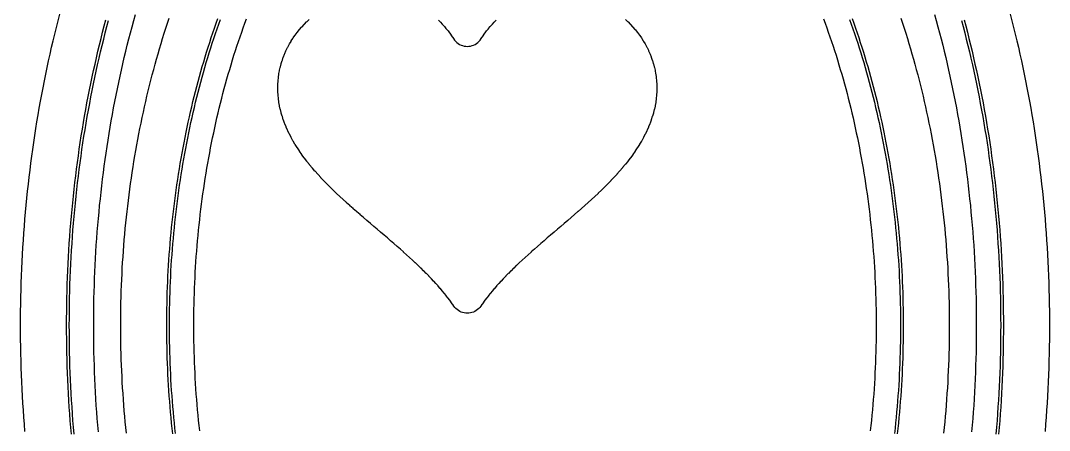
# Model space of a CAD drawing. Header units: metres. Extents: x 10 to 1210, y 10 to 2778.
# Drawn here: x 830 to 1210, y 2107.2 to 2258.5 of the extents above; entities that cross this region are included whole.
import ezdxf

# ---------------------------------------------------------------- set-up
doc = ezdxf.new("R2010")
doc.units = ezdxf.units.M
for name, color, linetype in [('ACIKLIK', 5, 'Continuous'), ('CAM_SABLON', 4, 'Continuous'), ('DIS_KENAR_V91_Z3', 1, 'Continuous'), ('LAMBA_T4_Z4', 3, 'Continuous')]:
    doc.layers.add(name, color=color, linetype=linetype)

msp = doc.modelspace()

# ---------------------------------------------------------------- linework, layer by layer
at = {"layer": 'ACIKLIK'}
for points in [[(858.74, 2106.64), (858.53, 2109.09), (858.34, 2111.53), (858.15, 2113.98), (857.98, 2116.43), (857.82, 2118.89), (857.68, 2121.35), (857.55, 2123.81), (857.44, 2126.27), (857.33, 2128.73), (857.25, 2131.19), (857.17, 2133.66), (857.11, 2136.13), (857.06, 2138.59), (857.03, 2141.06), (857.01, 2143.53), (857, 2146), (857.01, 2148.47), (857.03, 2150.94), (857.06, 2153.41), (857.11, 2155.87), (857.17, 2158.34), (857.25, 2160.81), (857.33, 2163.27), (857.44, 2165.73), (857.55, 2168.19), (857.68, 2170.65), (857.82, 2173.11), (857.98, 2175.57), (858.15, 2178.02), (858.34, 2180.47), (858.53, 2182.91), (858.74, 2185.36), (858.97, 2187.8), (859.2, 2190.24), (859.46, 2192.67), (859.72, 2195.1), (860, 2197.52), (860.29, 2199.94), (860.59, 2202.36), (860.91, 2204.77), (861.24, 2207.18), (861.59, 2209.58), (861.94, 2211.97), (862.31, 2214.37), (862.7, 2216.75), (863.09, 2219.13), (863.5, 2221.5), (863.93, 2223.87), (864.36, 2226.23), (864.81, 2228.58), (865.27, 2230.92), (865.75, 2233.26), (866.23, 2235.59), (866.73, 2237.92), (867.24, 2240.23), (867.77, 2242.54), (868.31, 2244.84), (868.86, 2247.13), (869.42, 2249.41), (869.99, 2251.69), (870.58, 2253.95), (871.18, 2256.21), (871.79, 2258.46), (872.41, 2260.69)], [(896.16, 2107.05), (895.95, 2108.97), (895.75, 2110.9), (895.56, 2112.84), (895.38, 2114.77), (895.22, 2116.71), (895.06, 2118.65), (894.91, 2120.6), (894.78, 2122.54), (894.65, 2124.49), (894.54, 2126.44), (894.44, 2128.39), (894.35, 2130.34), (894.27, 2132.3), (894.2, 2134.25), (894.14, 2136.21), (894.09, 2138.17), (894.05, 2140.12), (894.02, 2142.08), (894.01, 2144.04), (894, 2146), (894.01, 2147.96), (894.02, 2149.92), (894.05, 2151.88), (894.09, 2153.83), (894.14, 2155.79), (894.2, 2157.75), (894.27, 2159.7), (894.35, 2161.66), (894.44, 2163.61), (894.54, 2165.56), (894.65, 2167.51), (894.78, 2169.46), (894.91, 2171.4), (895.06, 2173.35), (895.22, 2175.29), (895.38, 2177.23), (895.56, 2179.16), (895.75, 2181.1), (895.95, 2183.03), (896.16, 2184.95), (896.38, 2186.88), (896.61, 2188.8), (896.85, 2190.71), (897.1, 2192.62), (897.36, 2194.53), (897.64, 2196.44), (897.92, 2198.34), (898.21, 2200.23), (898.52, 2202.12), (898.83, 2204.01), (899.16, 2205.89), (899.49, 2207.76), (899.84, 2209.63), (900.19, 2211.5), (900.56, 2213.36), (900.93, 2215.21), (901.32, 2217.06), (901.72, 2218.9), (902.12, 2220.73), (902.54, 2222.56), (902.96, 2224.38), (903.4, 2226.2), (903.84, 2228), (904.3, 2229.8), (904.76, 2231.6), (905.24, 2233.38), (905.72, 2235.16), (906.21, 2236.93), (906.72, 2238.69), (907.23, 2240.45), (907.75, 2242.19), (908.28, 2243.93), (908.82, 2245.66), (909.37, 2247.38), (909.93, 2249.09), (910.5, 2250.8), (911.07, 2252.49), (911.66, 2254.18), (912.25, 2255.85), (912.86, 2257.52), (913.47, 2259.17)], [(1126.53, 2259.17), (1127.14, 2257.52), (1127.75, 2255.85), (1128.34, 2254.18), (1128.93, 2252.49), (1129.5, 2250.8), (1130.07, 2249.09), (1130.63, 2247.38), (1131.18, 2245.66), (1131.72, 2243.93), (1132.25, 2242.19), (1132.77, 2240.45), (1133.28, 2238.69), (1133.79, 2236.93), (1134.28, 2235.16), (1134.76, 2233.38), (1135.24, 2231.6), (1135.7, 2229.8), (1136.16, 2228), (1136.6, 2226.2), (1137.04, 2224.38), (1137.46, 2222.56), (1137.88, 2220.73), (1138.28, 2218.9), (1138.68, 2217.06), (1139.07, 2215.21), (1139.44, 2213.36), (1139.81, 2211.5), (1140.16, 2209.63), (1140.51, 2207.76), (1140.84, 2205.89), (1141.17, 2204.01), (1141.48, 2202.12), (1141.79, 2200.23), (1142.08, 2198.34), (1142.36, 2196.44), (1142.64, 2194.53), (1142.9, 2192.62), (1143.15, 2190.71), (1143.39, 2188.8), (1143.62, 2186.88), (1143.84, 2184.95), (1144.05, 2183.03), (1144.25, 2181.1), (1144.44, 2179.16), (1144.62, 2177.23), (1144.78, 2175.29), (1144.94, 2173.35), (1145.09, 2171.4), (1145.22, 2169.46), (1145.35, 2167.51), (1145.46, 2165.56), (1145.56, 2163.61), (1145.65, 2161.66), (1145.73, 2159.7), (1145.8, 2157.75), (1145.86, 2155.79), (1145.91, 2153.83), (1145.95, 2151.88), (1145.98, 2149.92), (1145.99, 2147.96), (1146, 2146), (1146, 2146), (1145.99, 2144.04), (1145.98, 2142.08), (1145.95, 2140.12), (1145.91, 2138.17), (1145.86, 2136.21), (1145.8, 2134.25), (1145.73, 2132.3), (1145.65, 2130.34), (1145.56, 2128.39), (1145.46, 2126.44), (1145.35, 2124.49), (1145.22, 2122.54), (1145.09, 2120.6), (1144.94, 2118.65), (1144.78, 2116.71), (1144.62, 2114.77), (1144.44, 2112.84), (1144.25, 2110.9), (1144.05, 2108.97), (1143.84, 2107.05)], [(1167.59, 2260.69), (1168.21, 2258.46), (1168.82, 2256.21), (1169.42, 2253.95), (1170.01, 2251.69), (1170.58, 2249.41), (1171.14, 2247.13), (1171.69, 2244.84), (1172.23, 2242.54), (1172.76, 2240.23), (1173.27, 2237.92), (1173.77, 2235.59), (1174.25, 2233.26), (1174.73, 2230.92), (1175.19, 2228.58), (1175.64, 2226.23), (1176.07, 2223.87), (1176.5, 2221.5), (1176.91, 2219.13), (1177.3, 2216.75), (1177.69, 2214.37), (1178.06, 2211.97), (1178.41, 2209.58), (1178.76, 2207.18), (1179.09, 2204.77), (1179.41, 2202.36), (1179.71, 2199.94), (1180, 2197.52), (1180.28, 2195.1), (1180.54, 2192.67), (1180.8, 2190.24), (1181.03, 2187.8), (1181.26, 2185.36), (1181.47, 2182.91), (1181.66, 2180.47), (1181.85, 2178.02), (1182.02, 2175.57), (1182.18, 2173.11), (1182.32, 2170.65), (1182.45, 2168.19), (1182.56, 2165.73), (1182.67, 2163.27), (1182.75, 2160.81), (1182.83, 2158.34), (1182.89, 2155.87), (1182.94, 2153.41), (1182.97, 2150.94), (1182.99, 2148.47), (1183, 2146), (1183, 2146), (1182.99, 2143.53), (1182.97, 2141.06), (1182.94, 2138.59), (1182.89, 2136.13), (1182.83, 2133.66), (1182.75, 2131.19), (1182.67, 2128.73), (1182.56, 2126.27), (1182.45, 2123.81), (1182.32, 2121.35), (1182.18, 2118.89), (1182.02, 2116.43), (1181.85, 2113.98), (1181.66, 2111.53), (1181.47, 2109.09), (1181.26, 2106.64)]]:
    msp.add_lwpolyline(points, dxfattribs=at)
at = {"layer": 'CAM_SABLON'}
for points in [[(849.78, 2105.84), (849.56, 2108.34), (849.36, 2110.83), (849.17, 2113.33), (849, 2115.84), (848.84, 2118.34), (848.7, 2120.85), (848.56, 2123.36), (848.45, 2125.87), (848.34, 2128.38), (848.25, 2130.9), (848.17, 2133.41), (848.11, 2135.93), (848.06, 2138.45), (848.03, 2140.96), (848.01, 2143.48), (848, 2146), (848.01, 2148.52), (848.03, 2151.04), (848.06, 2153.55), (848.11, 2156.07), (848.17, 2158.59), (848.25, 2161.1), (848.34, 2163.62), (848.45, 2166.13), (848.56, 2168.64), (848.7, 2171.15), (848.84, 2173.66), (849, 2176.16), (849.17, 2178.67), (849.36, 2181.17), (849.56, 2183.66), (849.78, 2186.16), (850.01, 2188.65), (850.25, 2191.13), (850.51, 2193.62), (850.78, 2196.1), (851.06, 2198.57), (851.36, 2201.04), (851.67, 2203.51), (851.99, 2205.97), (852.33, 2208.43), (852.68, 2210.88), (853.05, 2213.33), (853.42, 2215.77), (853.82, 2218.2), (854.22, 2220.63), (854.64, 2223.06), (855.07, 2225.47), (855.52, 2227.89), (855.97, 2230.29), (856.45, 2232.69), (856.93, 2235.08), (857.43, 2237.46), (857.94, 2239.84), (858.46, 2242.2), (859, 2244.56), (859.55, 2246.91), (860.11, 2249.26), (860.69, 2251.59), (861.27, 2253.92), (861.87, 2256.24), (862.49, 2258.55)], [(887.21, 2106.05), (887, 2108.03), (886.79, 2110.01), (886.6, 2111.99), (886.42, 2113.97), (886.25, 2115.96), (886.09, 2117.95), (885.94, 2119.95), (885.8, 2121.94), (885.67, 2123.94), (885.55, 2125.94), (885.45, 2127.94), (885.36, 2129.94), (885.27, 2131.95), (885.2, 2133.95), (885.14, 2135.96), (885.09, 2137.97), (885.05, 2139.97), (885.02, 2141.98), (885.01, 2143.99), (885, 2146), (885.01, 2148.01), (885.02, 2150.02), (885.05, 2152.03), (885.09, 2154.03), (885.14, 2156.04), (885.2, 2158.05), (885.27, 2160.05), (885.36, 2162.06), (885.45, 2164.06), (885.55, 2166.06), (885.67, 2168.06), (885.8, 2170.06), (885.94, 2172.05), (886.09, 2174.05), (886.25, 2176.04), (886.42, 2178.03), (886.6, 2180.01), (886.79, 2181.99), (887, 2183.97), (887.21, 2185.95), (887.44, 2187.93), (887.68, 2189.9), (887.92, 2191.86), (888.18, 2193.83), (888.45, 2195.78), (888.73, 2197.74), (889.02, 2199.69), (889.32, 2201.64), (889.64, 2203.58), (889.96, 2205.51), (890.29, 2207.45), (890.64, 2209.37), (890.99, 2211.29), (891.36, 2213.21), (891.73, 2215.12), (892.12, 2217.02), (892.52, 2218.92), (892.92, 2220.82), (893.34, 2222.7), (893.77, 2224.58), (894.21, 2226.45), (894.65, 2228.32), (895.11, 2230.18), (895.58, 2232.03), (896.06, 2233.88), (896.55, 2235.72), (897.04, 2237.55), (897.55, 2239.37), (898.07, 2241.19), (898.6, 2243), (899.14, 2244.8), (899.68, 2246.59), (900.24, 2248.37), (900.81, 2250.15), (901.38, 2251.91), (901.97, 2253.67), (902.56, 2255.42), (903.17, 2257.16), (903.78, 2258.89)], [(1136.22, 2258.89), (1136.83, 2257.16), (1137.44, 2255.42), (1138.03, 2253.67), (1138.62, 2251.91), (1139.19, 2250.15), (1139.76, 2248.37), (1140.32, 2246.59), (1140.86, 2244.8), (1141.4, 2243), (1141.93, 2241.19), (1142.45, 2239.37), (1142.96, 2237.55), (1143.45, 2235.72), (1143.94, 2233.88), (1144.42, 2232.03), (1144.89, 2230.18), (1145.35, 2228.32), (1145.79, 2226.45), (1146.23, 2224.58), (1146.66, 2222.7), (1147.08, 2220.82), (1147.48, 2218.92), (1147.88, 2217.02), (1148.27, 2215.12), (1148.64, 2213.21), (1149.01, 2211.29), (1149.36, 2209.37), (1149.71, 2207.45), (1150.04, 2205.51), (1150.36, 2203.58), (1150.68, 2201.64), (1150.98, 2199.69), (1151.27, 2197.74), (1151.55, 2195.78), (1151.82, 2193.83), (1152.08, 2191.86), (1152.32, 2189.9), (1152.56, 2187.93), (1152.79, 2185.95), (1153, 2183.97), (1153.21, 2181.99), (1153.4, 2180.01), (1153.58, 2178.03), (1153.75, 2176.04), (1153.91, 2174.05), (1154.06, 2172.05), (1154.2, 2170.06), (1154.33, 2168.06), (1154.45, 2166.06), (1154.55, 2164.06), (1154.64, 2162.06), (1154.73, 2160.05), (1154.8, 2158.05), (1154.86, 2156.04), (1154.91, 2154.03), (1154.95, 2152.03), (1154.98, 2150.02), (1154.99, 2148.01), (1155, 2146), (1155, 2146), (1154.99, 2143.99), (1154.98, 2141.98), (1154.95, 2139.97), (1154.91, 2137.97), (1154.86, 2135.96), (1154.8, 2133.95), (1154.73, 2131.95), (1154.64, 2129.94), (1154.55, 2127.94), (1154.45, 2125.94), (1154.33, 2123.94), (1154.2, 2121.94), (1154.06, 2119.95), (1153.91, 2117.95), (1153.75, 2115.96), (1153.58, 2113.97), (1153.4, 2111.99), (1153.21, 2110.01), (1153, 2108.03), (1152.79, 2106.05)], [(1177.51, 2258.55), (1178.13, 2256.24), (1178.73, 2253.92), (1179.31, 2251.59), (1179.89, 2249.26), (1180.45, 2246.91), (1181, 2244.56), (1181.54, 2242.2), (1182.06, 2239.84), (1182.57, 2237.46), (1183.07, 2235.08), (1183.55, 2232.69), (1184.03, 2230.29), (1184.48, 2227.89), (1184.93, 2225.47), (1185.36, 2223.06), (1185.78, 2220.63), (1186.18, 2218.2), (1186.58, 2215.77), (1186.95, 2213.33), (1187.32, 2210.88), (1187.67, 2208.43), (1188.01, 2205.97), (1188.33, 2203.51), (1188.64, 2201.04), (1188.94, 2198.57), (1189.22, 2196.1), (1189.49, 2193.62), (1189.75, 2191.13), (1189.99, 2188.65), (1190.22, 2186.16), (1190.44, 2183.66), (1190.64, 2181.17), (1190.83, 2178.67), (1191, 2176.16), (1191.16, 2173.66), (1191.3, 2171.15), (1191.44, 2168.64), (1191.55, 2166.13), (1191.66, 2163.62), (1191.75, 2161.1), (1191.83, 2158.59), (1191.89, 2156.07), (1191.94, 2153.55), (1191.97, 2151.04), (1191.99, 2148.52), (1192, 2146), (1192, 2146), (1191.99, 2143.48), (1191.97, 2140.96), (1191.94, 2138.45), (1191.89, 2135.93), (1191.83, 2133.41), (1191.75, 2130.9), (1191.66, 2128.38), (1191.55, 2125.87), (1191.44, 2123.36), (1191.3, 2120.85), (1191.16, 2118.34), (1191, 2115.84), (1190.83, 2113.33), (1190.64, 2110.83), (1190.44, 2108.34), (1190.22, 2105.84)]]:
    msp.add_lwpolyline(points, dxfattribs=at)
at = {"layer": 'DIS_KENAR_V91_Z3'}
for points in [[(831.63, 2106.84), (831.42, 2109.44), (831.22, 2112.04), (831.04, 2114.64), (830.87, 2117.25), (830.72, 2119.85), (830.59, 2122.46), (830.46, 2125.07), (830.35, 2127.69), (830.26, 2130.3), (830.18, 2132.91), (830.12, 2135.53), (830.07, 2138.15), (830.03, 2140.76), (830.01, 2143.38), (830, 2146), (830.01, 2148.62), (830.03, 2151.24), (830.07, 2153.85), (830.12, 2156.47), (830.18, 2159.09), (830.26, 2161.7), (830.35, 2164.31), (830.46, 2166.93), (830.59, 2169.54), (830.72, 2172.15), (830.87, 2174.75), (831.04, 2177.36), (831.22, 2179.96), (831.42, 2182.56), (831.63, 2185.16), (831.85, 2187.75), (832.09, 2190.34), (832.34, 2192.93), (832.61, 2195.51), (832.89, 2198.09), (833.18, 2200.67), (833.49, 2203.24), (833.81, 2205.81), (834.15, 2208.37), (834.5, 2210.93), (834.87, 2213.49), (835.25, 2216.03), (835.64, 2218.58), (836.05, 2221.11), (836.47, 2223.65), (836.91, 2226.17), (837.36, 2228.69), (837.82, 2231.2), (838.3, 2233.71), (838.79, 2236.21), (839.3, 2238.71), (839.82, 2241.19), (840.35, 2243.67), (840.9, 2246.14), (841.46, 2248.61), (842.03, 2251.06), (842.62, 2253.51), (843.22, 2255.95), (843.84, 2258.38), (844.46, 2260.81)], [(869.1, 2106.13), (868.88, 2108.21), (868.68, 2110.29), (868.49, 2112.38), (868.31, 2114.47), (868.14, 2116.56), (867.98, 2118.65), (867.84, 2120.75), (867.7, 2122.85), (867.58, 2124.95), (867.47, 2127.05), (867.37, 2129.15), (867.29, 2131.25), (867.21, 2133.36), (867.15, 2135.46), (867.09, 2137.57), (867.05, 2139.68), (867.02, 2141.78), (867.01, 2143.89), (867, 2146), (867.01, 2148.11), (867.02, 2150.22), (867.05, 2152.32), (867.09, 2154.43), (867.15, 2156.54), (867.21, 2158.64), (867.29, 2160.75), (867.37, 2162.85), (867.47, 2164.95), (867.58, 2167.05), (867.7, 2169.15), (867.84, 2171.25), (867.98, 2173.35), (868.14, 2175.44), (868.31, 2177.53), (868.49, 2179.62), (868.68, 2181.71), (868.88, 2183.79), (869.1, 2185.87), (869.32, 2187.95), (869.56, 2190.02), (869.81, 2192.1), (870.07, 2194.16), (870.34, 2196.23), (870.63, 2198.29), (870.92, 2200.34), (871.23, 2202.4), (871.54, 2204.44), (871.87, 2206.49), (872.21, 2208.53), (872.56, 2210.56), (872.93, 2212.59), (873.3, 2214.61), (873.69, 2216.63), (874.08, 2218.64), (874.49, 2220.65), (874.91, 2222.65), (875.34, 2224.65), (875.78, 2226.64), (876.23, 2228.62), (876.69, 2230.6), (877.16, 2232.57), (877.65, 2234.54), (878.14, 2236.5), (878.65, 2238.45), (879.16, 2240.39), (879.69, 2242.33), (880.23, 2244.26), (880.78, 2246.18), (881.34, 2248.1), (881.9, 2250), (882.48, 2251.9), (883.08, 2253.79), (883.68, 2255.67), (884.29, 2257.55), (884.91, 2259.41)], [(1053.38, 2258.87), (1054.2, 2258.11), (1054.35, 2257.96), (1055.14, 2257.18), (1055.29, 2257.03), (1056.05, 2256.22), (1056.19, 2256.06), (1056.92, 2255.23), (1057.06, 2255.06), (1057.75, 2254.2), (1057.88, 2254.03), (1058.54, 2253.15), (1058.67, 2252.97), (1059.29, 2252.08), (1059.42, 2251.89), (1060, 2250.97), (1060.12, 2250.78), (1060.67, 2249.85), (1060.78, 2249.65), (1061.29, 2248.7), (1061.4, 2248.5), (1061.87, 2247.53), (1061.97, 2247.32), (1062.4, 2246.35), (1062.49, 2246.13), (1062.88, 2245.14), (1062.96, 2244.92), (1063.32, 2243.92), (1063.39, 2243.7), (1063.7, 2242.68), (1063.77, 2242.46), (1064.04, 2241.43), (1064.1, 2241.2), (1064.33, 2240.17), (1064.38, 2239.94), (1064.56, 2238.9), (1064.6, 2238.66), (1064.75, 2237.62), (1064.78, 2237.38), (1064.88, 2236.33), (1064.9, 2236.09), (1064.97, 2235.03), (1064.98, 2234.79), (1065, 2233.72), (1065, 2233.49), (1064.98, 2232.42), (1064.97, 2232.18), (1064.9, 2231.1), (1064.88, 2230.87), (1064.78, 2229.79), (1064.75, 2229.56), (1064.6, 2228.47), (1064.57, 2228.25), (1064.37, 2227.16), (1064.33, 2226.94), (1064.1, 2225.84), (1064.05, 2225.63), (1063.77, 2224.52), (1063.71, 2224.32), (1063.39, 2223.21), (1063.32, 2223.01), (1062.96, 2221.9), (1062.89, 2221.71), (1062.48, 2220.59), (1062.41, 2220.41), (1061.96, 2219.29), (1061.88, 2219.12), (1061.38, 2217.99), (1061.31, 2217.83), (1060.77, 2216.7), (1060.69, 2216.54), (1060.1, 2215.42), (1060.02, 2215.27), (1059.4, 2214.14), (1059.31, 2213.99), (1058.65, 2212.86), (1058.57, 2212.73), (1057.86, 2211.6), (1057.78, 2211.47), (1057.03, 2210.34), (1056.95, 2210.22), (1056.16, 2209.09), (1056.08, 2208.98), (1055.25, 2207.85), (1055.18, 2207.75), (1054.31, 2206.61), (1054.24, 2206.52), (1053.37, 2205.43), (1053.3, 2205.34), (1052.37, 2204.21), (1052.3, 2204.13), (1051.33, 2203), (1051.26, 2202.92), (1050.26, 2201.79), (1050.2, 2201.72), (1049.17, 2200.6), (1049.11, 2200.53), (1048.05, 2199.41), (1047.99, 2199.35), (1046.91, 2198.23), (1046.85, 2198.18), (1045.74, 2197.06), (1045.69, 2197.01), (1044.56, 2195.9), (1044.51, 2195.85), (1043.36, 2194.74), (1043.32, 2194.7), (1042.14, 2193.59), (1042.1, 2193.56), (1040.91, 2192.45), (1040.88, 2192.42), (1039.67, 2191.32), (1039.64, 2191.29), (1038.42, 2190.19), (1038.39, 2190.17), (1037.16, 2189.07), (1037.13, 2189.05), (1035.89, 2187.96), (1035.87, 2187.94), (1034.62, 2186.85), (1034.6, 2186.84), (1033.35, 2185.75), (1033.33, 2185.74), (1032.08, 2184.66), (1032.07, 2184.65), (1030.8, 2183.57), (1030.8, 2183.57), (1029.54, 2182.49), (1028.27, 2181.42), (1027.02, 2180.35), (1025.78, 2179.3), (1024.55, 2178.24), (1023.34, 2177.2), (1022.13, 2176.16), (1020.94, 2175.12), (1019.77, 2174.1), (1018.61, 2173.07), (1018.57, 2173.04), (1017.47, 2172.05), (1017.43, 2172.02), (1016.36, 2171.04), (1016.32, 2171), (1015.27, 2170.04), (1015.22, 2170), (1014.2, 2169.05), (1014.15, 2169), (1013.16, 2168.06), (1013.1, 2168.01), (1012.14, 2167.08), (1012.08, 2167.03), (1011.15, 2166.11), (1011.09, 2166.05), (1010.18, 2165.15), (1010.12, 2165.09), (1009.25, 2164.2), (1009.18, 2164.13), (1008.34, 2163.26), (1008.27, 2163.19), (1007.47, 2162.33), (1007.4, 2162.25), (1006.62, 2161.41), (1006.55, 2161.33), (1005.81, 2160.51), (1005.73, 2160.42), (1005.02, 2159.61), (1004.95, 2159.52), (1004.27, 2158.73), (1004.19, 2158.63), (1003.55, 2157.86), (1003.47, 2157.76), (1002.87, 2157.01), (1002.79, 2156.9), (1002.21, 2156.17), (1002.13, 2156.06), (1001.59, 2155.35), (1001.51, 2155.24), (1001, 2154.54), (1000.92, 2154.43), (1000.45, 2153.76), (1000.36, 2153.63), (999.96, 2153.04), (999.61, 2152.58), (999.21, 2152.15), (998.78, 2151.76), (998.31, 2151.41), (997.81, 2151.12), (997.28, 2150.87), (996.73, 2150.67), (996.16, 2150.53), (995.58, 2150.45), (995, 2150.42), (994.42, 2150.45), (993.84, 2150.53), (993.27, 2150.67), (992.72, 2150.87), (992.19, 2151.12), (991.69, 2151.41), (991.22, 2151.76), (990.79, 2152.15), (990.39, 2152.58), (990.04, 2153.04), (989.64, 2153.63), (989.55, 2153.76), (989.08, 2154.43), (989, 2154.54), (988.49, 2155.24), (988.41, 2155.35), (987.87, 2156.06), (987.79, 2156.17), (987.21, 2156.9), (987.13, 2157.01), (986.53, 2157.76), (986.45, 2157.86), (985.81, 2158.63), (985.73, 2158.73), (985.05, 2159.52), (984.98, 2159.61), (984.27, 2160.42), (984.19, 2160.51), (983.45, 2161.33), (983.38, 2161.41), (982.6, 2162.25), (982.53, 2162.33), (981.73, 2163.19), (981.66, 2163.26), (980.82, 2164.13), (980.75, 2164.2), (979.88, 2165.09), (979.82, 2165.15), (978.91, 2166.05), (978.85, 2166.11), (977.92, 2167.03), (977.86, 2167.08), (976.9, 2168.01), (976.84, 2168.06), (975.85, 2169), (975.8, 2169.05), (974.78, 2170), (974.73, 2170.04), (973.68, 2171), (973.64, 2171.04), (972.57, 2172.02), (972.53, 2172.05), (971.43, 2173.04), (971.39, 2173.07), (970.27, 2174.06), (969.09, 2175.09), (967.9, 2176.13), (966.69, 2177.18), (965.47, 2178.23), (964.23, 2179.29), (962.98, 2180.35), (961.73, 2181.42), (960.47, 2182.49), (959.21, 2183.56), (959.2, 2183.57), (957.94, 2184.64), (957.93, 2184.65), (956.68, 2185.73), (956.66, 2185.74), (955.41, 2186.83), (955.4, 2186.84), (954.15, 2187.93), (954.13, 2187.94), (952.89, 2189.03), (952.87, 2189.05), (951.64, 2190.14), (951.61, 2190.17), (950.39, 2191.26), (950.36, 2191.29), (949.16, 2192.39), (949.12, 2192.42), (947.93, 2193.52), (947.89, 2193.56), (946.72, 2194.66), (946.68, 2194.7), (945.53, 2195.81), (945.48, 2195.85), (944.35, 2196.96), (944.3, 2197.01), (943.2, 2198.13), (943.14, 2198.18), (942.06, 2199.29), (942, 2199.35), (940.95, 2200.47), (940.89, 2200.54), (939.86, 2201.66), (939.8, 2201.73), (938.8, 2202.85), (938.73, 2202.93), (937.77, 2204.05), (937.7, 2204.13), (936.77, 2205.26), (936.69, 2205.35), (935.76, 2206.52), (935.76, 2206.52), (935.68, 2206.62), (934.82, 2207.75), (934.75, 2207.85), (933.92, 2208.98), (933.84, 2209.09), (933.05, 2210.22), (932.97, 2210.34), (932.22, 2211.47), (932.14, 2211.6), (931.43, 2212.73), (931.35, 2212.86), (930.69, 2213.99), (930.6, 2214.14), (929.98, 2215.27), (929.9, 2215.42), (929.31, 2216.54), (929.23, 2216.7), (928.69, 2217.83), (928.62, 2217.99), (928.12, 2219.12), (928.04, 2219.29), (927.59, 2220.41), (927.52, 2220.59), (927.11, 2221.71), (927.04, 2221.9), (926.68, 2223.01), (926.61, 2223.21), (926.29, 2224.32), (926.23, 2224.52), (925.95, 2225.63), (925.9, 2225.84), (925.67, 2226.94), (925.63, 2227.16), (925.43, 2228.25), (925.4, 2228.47), (925.25, 2229.56), (925.22, 2229.79), (925.12, 2230.87), (925.1, 2231.1), (925.03, 2232.18), (925.02, 2232.42), (925, 2233.49), (925, 2233.72), (925.02, 2234.79), (925.03, 2235.03), (925.1, 2236.09), (925.12, 2236.33), (925.22, 2237.38), (925.25, 2237.62), (925.4, 2238.66), (925.44, 2238.9), (925.62, 2239.94), (925.67, 2240.17), (925.9, 2241.2), (925.96, 2241.43), (926.23, 2242.46), (926.3, 2242.68), (926.61, 2243.7), (926.68, 2243.92), (927.04, 2244.92), (927.12, 2245.14), (927.51, 2246.13), (927.6, 2246.35), (928.03, 2247.32), (928.13, 2247.53), (928.6, 2248.5), (928.71, 2248.7), (929.22, 2249.65), (929.33, 2249.85), (929.88, 2250.78), (930, 2250.97), (930.58, 2251.89), (930.71, 2252.08), (931.33, 2252.97), (931.46, 2253.15), (932.12, 2254.03), (932.25, 2254.2), (932.94, 2255.06), (933.08, 2255.23), (933.81, 2256.06), (933.95, 2256.22), (934.71, 2257.03), (934.86, 2257.18), (935.65, 2257.96), (935.8, 2258.11), (936.62, 2258.87)], [(984.3, 2258.63), (984.95, 2257.99), (985.08, 2257.86), (985.71, 2257.2), (985.83, 2257.08), (986.43, 2256.41), (986.54, 2256.28), (987.12, 2255.6), (987.23, 2255.47), (987.78, 2254.79), (987.88, 2254.66), (988.4, 2253.97), (988.5, 2253.84), (988.99, 2253.15), (989.08, 2253.02), (989.55, 2252.33), (989.64, 2252.2), (989.87, 2251.84), (990.31, 2251.23), (990.7, 2250.78), (991.14, 2250.37), (991.62, 2250.01), (992.13, 2249.7), (992.67, 2249.44), (993.23, 2249.23), (993.81, 2249.09), (994.4, 2249), (995, 2248.97), (995.6, 2249), (996.19, 2249.09), (996.77, 2249.23), (997.33, 2249.44), (997.87, 2249.7), (998.38, 2250.01), (998.86, 2250.37), (999.3, 2250.78), (999.69, 2251.23), (1000.13, 2251.84), (1000.36, 2252.2), (1000.45, 2252.33), (1000.92, 2253.02), (1001.01, 2253.15), (1001.5, 2253.84), (1001.6, 2253.97), (1002.12, 2254.66), (1002.22, 2254.79), (1002.77, 2255.47), (1002.88, 2255.6), (1003.46, 2256.28), (1003.57, 2256.41), (1004.17, 2257.08), (1004.29, 2257.2), (1004.92, 2257.86), (1005.05, 2257.99), (1005.7, 2258.63)], [(1155.09, 2259.41), (1155.71, 2257.55), (1156.32, 2255.67), (1156.92, 2253.79), (1157.52, 2251.9), (1158.1, 2250), (1158.66, 2248.1), (1159.22, 2246.18), (1159.77, 2244.26), (1160.31, 2242.33), (1160.84, 2240.39), (1161.35, 2238.45), (1161.86, 2236.5), (1162.35, 2234.54), (1162.84, 2232.57), (1163.31, 2230.6), (1163.77, 2228.62), (1164.22, 2226.64), (1164.66, 2224.65), (1165.09, 2222.65), (1165.51, 2220.65), (1165.92, 2218.64), (1166.31, 2216.63), (1166.7, 2214.61), (1167.07, 2212.59), (1167.44, 2210.56), (1167.79, 2208.53), (1168.13, 2206.49), (1168.46, 2204.44), (1168.77, 2202.4), (1169.08, 2200.34), (1169.37, 2198.29), (1169.66, 2196.23), (1169.93, 2194.16), (1170.19, 2192.1), (1170.44, 2190.02), (1170.68, 2187.95), (1170.9, 2185.87), (1171.12, 2183.79), (1171.32, 2181.71), (1171.51, 2179.62), (1171.69, 2177.53), (1171.86, 2175.44), (1172.02, 2173.35), (1172.16, 2171.25), (1172.3, 2169.15), (1172.42, 2167.05), (1172.53, 2164.95), (1172.63, 2162.85), (1172.71, 2160.75), (1172.79, 2158.64), (1172.85, 2156.54), (1172.91, 2154.43), (1172.95, 2152.32), (1172.98, 2150.22), (1172.99, 2148.11), (1173, 2146), (1173, 2146), (1172.99, 2143.89), (1172.98, 2141.78), (1172.95, 2139.68), (1172.91, 2137.57), (1172.85, 2135.46), (1172.79, 2133.36), (1172.71, 2131.25), (1172.63, 2129.15), (1172.53, 2127.05), (1172.42, 2124.95), (1172.3, 2122.85), (1172.16, 2120.75), (1172.02, 2118.65), (1171.86, 2116.56), (1171.69, 2114.47), (1171.51, 2112.38), (1171.32, 2110.29), (1171.12, 2108.21), (1170.9, 2106.13)], [(1195.54, 2260.81), (1196.16, 2258.38), (1196.78, 2255.95), (1197.38, 2253.51), (1197.97, 2251.06), (1198.54, 2248.61), (1199.1, 2246.14), (1199.65, 2243.67), (1200.18, 2241.19), (1200.7, 2238.71), (1201.21, 2236.21), (1201.7, 2233.71), (1202.18, 2231.2), (1202.64, 2228.69), (1203.09, 2226.17), (1203.53, 2223.65), (1203.95, 2221.11), (1204.36, 2218.58), (1204.75, 2216.03), (1205.13, 2213.49), (1205.5, 2210.93), (1205.85, 2208.37), (1206.19, 2205.81), (1206.51, 2203.24), (1206.82, 2200.67), (1207.11, 2198.09), (1207.39, 2195.51), (1207.66, 2192.93), (1207.91, 2190.34), (1208.15, 2187.75), (1208.37, 2185.16), (1208.58, 2182.56), (1208.78, 2179.96), (1208.96, 2177.36), (1209.13, 2174.75), (1209.28, 2172.15), (1209.41, 2169.54), (1209.54, 2166.93), (1209.65, 2164.31), (1209.74, 2161.7), (1209.82, 2159.09), (1209.88, 2156.47), (1209.93, 2153.85), (1209.97, 2151.24), (1209.99, 2148.62), (1210, 2146), (1210, 2146), (1209.99, 2143.38), (1209.97, 2140.76), (1209.93, 2138.15), (1209.88, 2135.53), (1209.82, 2132.91), (1209.74, 2130.3), (1209.65, 2127.69), (1209.54, 2125.07), (1209.41, 2122.46), (1209.28, 2119.85), (1209.13, 2117.25), (1208.96, 2114.64), (1208.78, 2112.04), (1208.58, 2109.44), (1208.37, 2106.84)]]:
    msp.add_lwpolyline(points, dxfattribs=at)
at = {"layer": 'LAMBA_T4_Z4'}
for points in [[(848.78, 2105.76), (848.57, 2108.25), (848.37, 2110.76), (848.18, 2113.26), (848, 2115.77), (847.84, 2118.28), (847.7, 2120.79), (847.56, 2123.31), (847.45, 2125.83), (847.34, 2128.34), (847.25, 2130.86), (847.17, 2133.38), (847.11, 2135.91), (847.06, 2138.43), (847.03, 2140.95), (847.01, 2143.48), (847, 2146), (847.01, 2148.52), (847.03, 2151.05), (847.06, 2153.57), (847.11, 2156.09), (847.17, 2158.62), (847.25, 2161.14), (847.34, 2163.66), (847.45, 2166.17), (847.56, 2168.69), (847.7, 2171.21), (847.84, 2173.72), (848, 2176.23), (848.18, 2178.74), (848.37, 2181.24), (848.57, 2183.75), (848.78, 2186.24), (849.01, 2188.74), (849.25, 2191.23), (849.51, 2193.72), (849.78, 2196.21), (850.07, 2198.69), (850.36, 2201.17), (850.67, 2203.64), (851, 2206.11), (851.34, 2208.57), (851.69, 2211.03), (852.06, 2213.48), (852.44, 2215.92), (852.83, 2218.37), (853.23, 2220.8), (853.65, 2223.23), (854.09, 2225.65), (854.53, 2228.07), (854.99, 2230.48), (855.46, 2232.88), (855.95, 2235.28), (856.45, 2237.67), (856.96, 2240.05), (857.49, 2242.42), (858.02, 2244.79), (858.57, 2247.14), (859.14, 2249.49), (859.72, 2251.84), (860.3, 2254.17), (860.91, 2256.49), (861.52, 2258.81)], [(886.22, 2105.94), (886, 2107.92), (885.8, 2109.91), (885.61, 2111.89), (885.42, 2113.89), (885.25, 2115.88), (885.09, 2117.88), (884.94, 2119.88), (884.8, 2121.88), (884.67, 2123.88), (884.56, 2125.89), (884.45, 2127.89), (884.36, 2129.9), (884.27, 2131.91), (884.2, 2133.92), (884.14, 2135.93), (884.09, 2137.94), (884.05, 2139.96), (884.02, 2141.97), (884.01, 2143.99), (884, 2146), (884.01, 2148.01), (884.02, 2150.03), (884.05, 2152.04), (884.09, 2154.06), (884.14, 2156.07), (884.2, 2158.08), (884.27, 2160.09), (884.36, 2162.1), (884.45, 2164.11), (884.56, 2166.11), (884.67, 2168.12), (884.8, 2170.12), (884.94, 2172.12), (885.09, 2174.12), (885.25, 2176.12), (885.42, 2178.11), (885.61, 2180.11), (885.8, 2182.09), (886, 2184.08), (886.22, 2186.06), (886.45, 2188.04), (886.68, 2190.02), (886.93, 2191.99), (887.19, 2193.96), (887.46, 2195.92), (887.74, 2197.88), (888.03, 2199.84), (888.34, 2201.79), (888.65, 2203.74), (888.97, 2205.68), (889.31, 2207.62), (889.65, 2209.55), (890.01, 2211.48), (890.38, 2213.4), (890.75, 2215.32), (891.14, 2217.23), (891.54, 2219.13), (891.95, 2221.03), (892.36, 2222.92), (892.79, 2224.81), (893.23, 2226.69), (893.68, 2228.56), (894.14, 2230.42), (894.61, 2232.28), (895.09, 2234.13), (895.58, 2235.98), (896.08, 2237.82), (896.59, 2239.65), (897.11, 2241.47), (897.64, 2243.28), (898.18, 2245.09), (898.73, 2246.88), (899.29, 2248.67), (899.85, 2250.45), (900.43, 2252.23), (901.02, 2253.99), (901.62, 2255.74), (902.22, 2257.49), (902.84, 2259.22)], [(1137.16, 2259.22), (1137.78, 2257.49), (1138.38, 2255.74), (1138.98, 2253.99), (1139.57, 2252.23), (1140.15, 2250.45), (1140.71, 2248.67), (1141.27, 2246.88), (1141.82, 2245.09), (1142.36, 2243.28), (1142.89, 2241.47), (1143.41, 2239.65), (1143.92, 2237.82), (1144.42, 2235.98), (1144.91, 2234.13), (1145.39, 2232.28), (1145.86, 2230.42), (1146.32, 2228.56), (1146.77, 2226.69), (1147.21, 2224.81), (1147.64, 2222.92), (1148.05, 2221.03), (1148.46, 2219.13), (1148.86, 2217.23), (1149.25, 2215.32), (1149.62, 2213.4), (1149.99, 2211.48), (1150.35, 2209.55), (1150.69, 2207.62), (1151.03, 2205.68), (1151.35, 2203.74), (1151.66, 2201.79), (1151.97, 2199.84), (1152.26, 2197.88), (1152.54, 2195.92), (1152.81, 2193.96), (1153.07, 2191.99), (1153.32, 2190.02), (1153.55, 2188.04), (1153.78, 2186.06), (1154, 2184.08), (1154.2, 2182.09), (1154.39, 2180.11), (1154.58, 2178.11), (1154.75, 2176.12), (1154.91, 2174.12), (1155.06, 2172.12), (1155.2, 2170.12), (1155.33, 2168.12), (1155.44, 2166.11), (1155.55, 2164.11), (1155.64, 2162.1), (1155.73, 2160.09), (1155.8, 2158.08), (1155.86, 2156.07), (1155.91, 2154.06), (1155.95, 2152.04), (1155.98, 2150.03), (1155.99, 2148.01), (1156, 2146), (1156, 2146), (1155.99, 2143.99), (1155.98, 2141.97), (1155.95, 2139.96), (1155.91, 2137.94), (1155.86, 2135.93), (1155.8, 2133.92), (1155.73, 2131.91), (1155.64, 2129.9), (1155.55, 2127.89), (1155.44, 2125.89), (1155.33, 2123.88), (1155.2, 2121.88), (1155.06, 2119.88), (1154.91, 2117.88), (1154.75, 2115.88), (1154.58, 2113.89), (1154.39, 2111.89), (1154.2, 2109.91), (1154, 2107.92), (1153.78, 2105.94)], [(1178.48, 2258.81), (1179.09, 2256.49), (1179.7, 2254.17), (1180.28, 2251.84), (1180.86, 2249.49), (1181.43, 2247.14), (1181.98, 2244.79), (1182.51, 2242.42), (1183.04, 2240.05), (1183.55, 2237.67), (1184.05, 2235.28), (1184.54, 2232.88), (1185.01, 2230.48), (1185.47, 2228.07), (1185.91, 2225.65), (1186.35, 2223.23), (1186.77, 2220.8), (1187.17, 2218.37), (1187.56, 2215.92), (1187.94, 2213.48), (1188.31, 2211.03), (1188.66, 2208.57), (1189, 2206.11), (1189.33, 2203.64), (1189.64, 2201.17), (1189.93, 2198.69), (1190.22, 2196.21), (1190.49, 2193.72), (1190.75, 2191.23), (1190.99, 2188.74), (1191.22, 2186.24), (1191.43, 2183.75), (1191.63, 2181.24), (1191.82, 2178.74), (1192, 2176.23), (1192.16, 2173.72), (1192.3, 2171.21), (1192.44, 2168.69), (1192.55, 2166.17), (1192.66, 2163.66), (1192.75, 2161.14), (1192.83, 2158.62), (1192.89, 2156.09), (1192.94, 2153.57), (1192.97, 2151.05), (1192.99, 2148.52), (1193, 2146), (1193, 2146), (1192.99, 2143.48), (1192.97, 2140.95), (1192.94, 2138.43), (1192.89, 2135.91), (1192.83, 2133.38), (1192.75, 2130.86), (1192.66, 2128.34), (1192.55, 2125.83), (1192.44, 2123.31), (1192.3, 2120.79), (1192.16, 2118.28), (1192, 2115.77), (1191.82, 2113.26), (1191.63, 2110.76), (1191.43, 2108.25), (1191.22, 2105.76)]]:
    msp.add_lwpolyline(points, dxfattribs=at)

doc.saveas('drawing.dxf')
